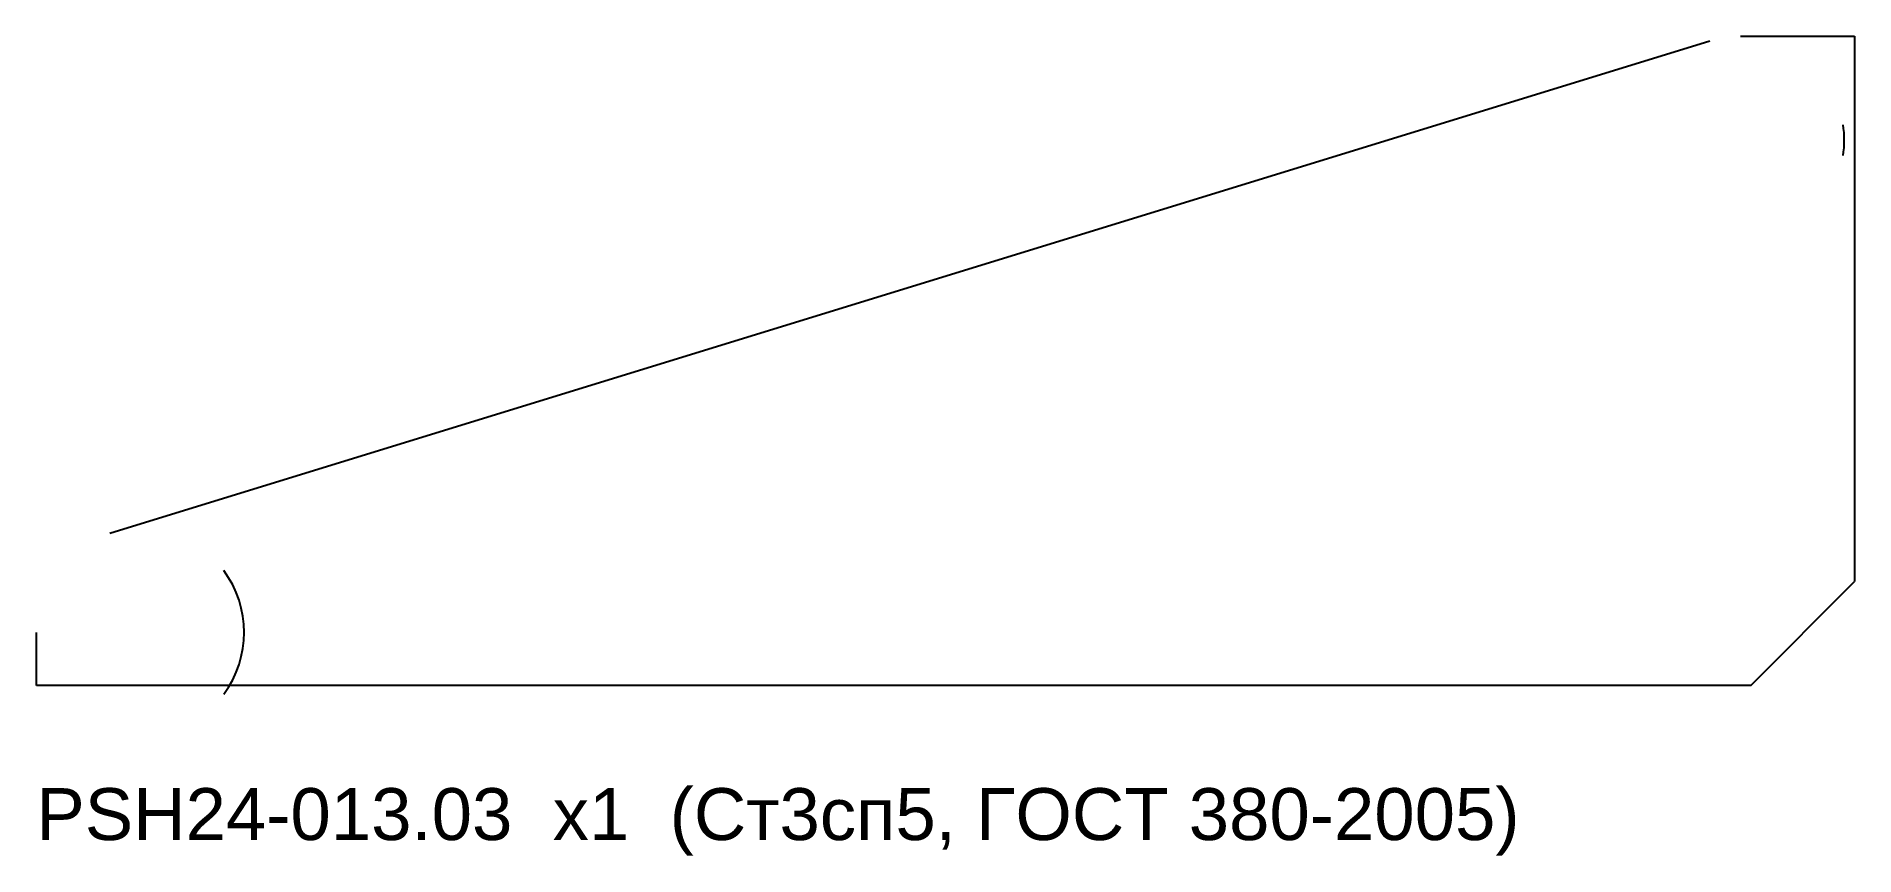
# Model space of a CAD drawing. Header units: millimetres. Extents: x -117 to 93, y -45 to 50.
import ezdxf

# ---------------------------------------------------------------- set-up
doc = ezdxf.new("R2010")
doc.units = ezdxf.units.MM
doc.layers.add('CUT', color=1, linetype='Continuous')
doc.layers.add('MARK', color=5, linetype='Continuous')
doc.styles.add('GOST', font='Arial')

msp = doc.modelspace()

# ---------------------------------------------------------------- linework, layer by layer
at = {"layer": 'CUT'}
for p, q in [((-108.54, -7.89), (76.27, 48.98)), ((79.8, 49.51), (92.99, 49.51)), ((92.99, 49.51), (92.99, -13.49)), ((80.99, -25.49), (92.99, -13.49)), ((-117.01, -25.49), (-117.01, -19.36)), ((80.99, -25.49), (-117.01, -25.49))]:
    msp.add_line(p, q, dxfattribs=at)
for centre, start, end in [((79.8, 37.51), 351.4486, 368.5514), ((-105.01, -19.36), 323.5514, 396.4486)]:
    msp.add_arc(centre, 12, start, end, dxfattribs=at)

# ---------------------------------------------------------------- texts
at = {"layer": 'MARK', "style": 'GOST'}
msp.add_text('PSH24-013.03  x1  (Ст3сп5, ГОСТ 380-2005)', height=6, dxfattribs=at).set_placement((-117.01, -43.36))

doc.saveas('drawing.dxf')
